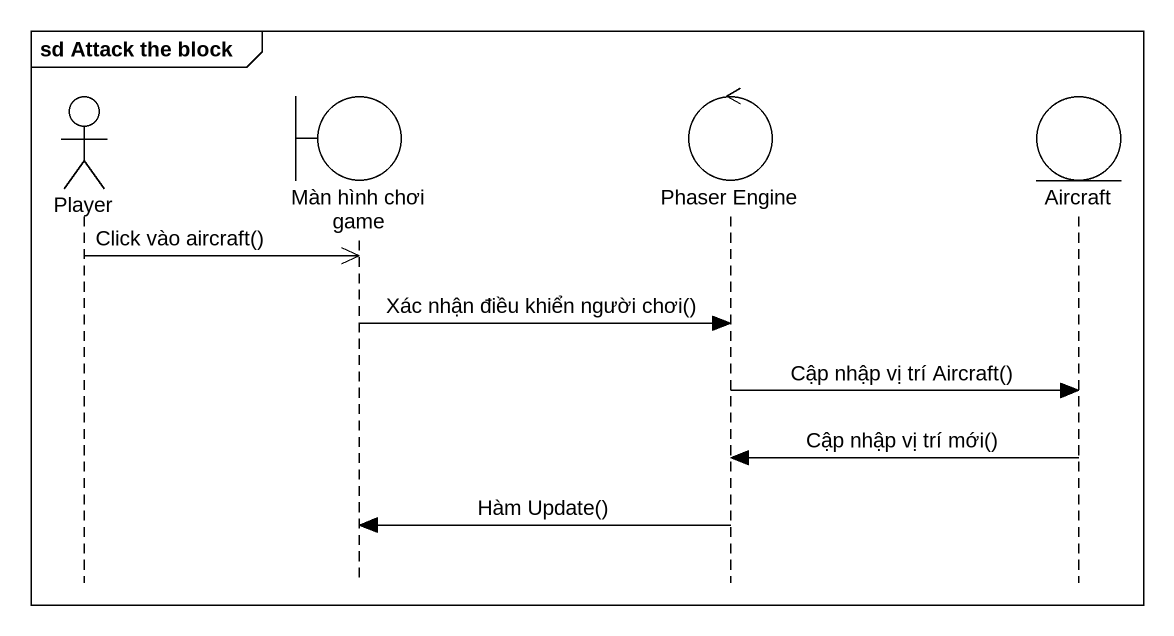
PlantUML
@startuml
mainframe sd Attack the block
hide footbox
actor Player
boundary "Màn hình chơi game" as Màn_hình_chơi_game
control "Phaser Engine" as Phaser_Engine
entity Aircraft

Player ->> Màn_hình_chơi_game : Click vào aircraft()
Màn_hình_chơi_game -> Phaser_Engine : Xác nhận điều khiển người chơi()
Phaser_Engine -> Aircraft : Cập nhập vị trí Aircraft()
Aircraft -> Phaser_Engine : Cập nhập vị trí mới()
Phaser_Engine -> Màn_hình_chơi_game : Hàm Update()
@enduml
